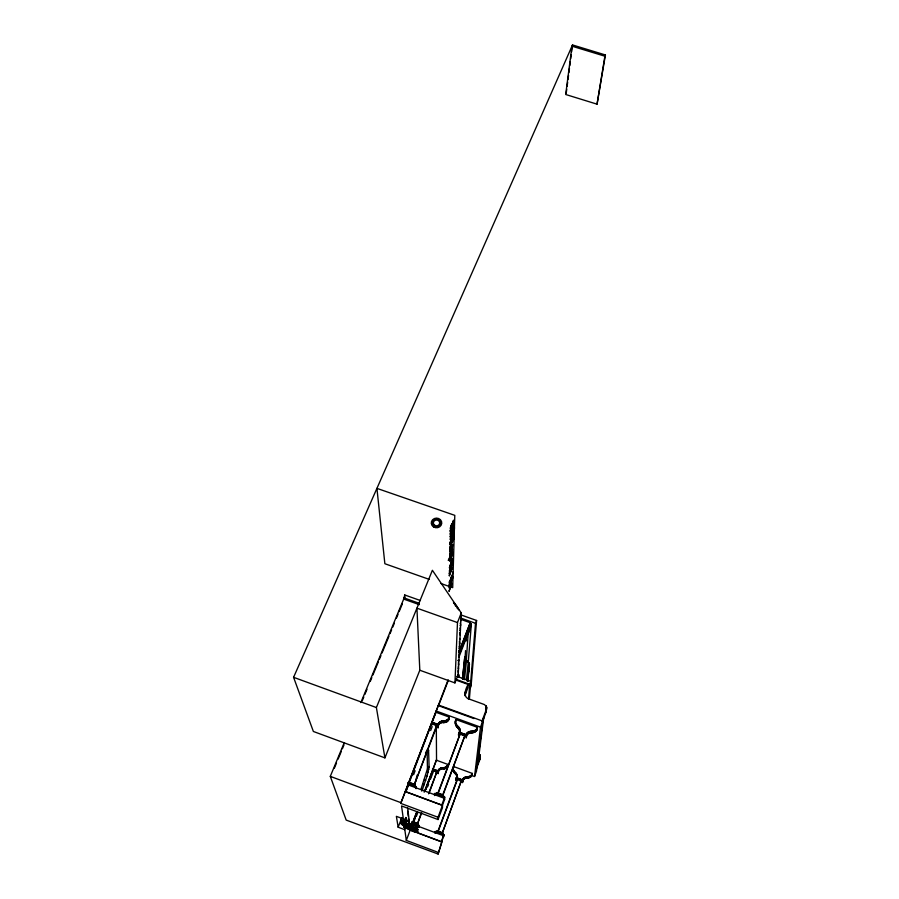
<?xml version="1.0" encoding="UTF-8"?>
<svg xmlns="http://www.w3.org/2000/svg" width="899" height="899" viewBox="0 0 899 899"><rect width="100%" height="100%" fill="white"/><g stroke="black" fill="none" stroke-linecap="round" stroke-linejoin="round"><path stroke-width="1.35" d="M438.645 769.623L438.083 771.747L438.645 769.623C441.038 766.51 446.781 769.173 447.848 764.42L436.723 760.329M438.667 722.998L438.307 725.133L438.667 722.998C441.431 719.458 447.994 722.538 449.275 717.11L436.229 712.368M438.645 770.859L439.004 769.229M438.667 724.65L439.072 722.56M438.993 770.477L439.386 768.881M439.072 724.212L439.521 722.155M439.386 770.128L439.825 768.578M439.521 723.819L440.016 721.807M439.813 769.825L440.274 768.319M440.004 723.47L440.544 721.526M440.274 769.566L440.757 768.106M440.532 723.178L441.094 721.29M440.746 769.364L441.263 767.96M441.083 722.953L441.679 721.11M441.252 769.207L441.769 767.858M441.656 722.774L442.263 720.998M441.757 769.106L442.297 767.813M442.252 722.661L442.87 720.953M447.848 764.42L447.376 766.678L445.904 768.263L442.802 769.083L442.814 767.825M449.275 717.11L449.006 719.369L447.028 721.717L443.443 722.639L443.477 720.976M443.342 769.095L443.364 767.836M444.072 722.65L444.106 720.987M442.701 834.328L442.668 832.912C440.667 831.699 436.127 830.114 434.734 832.463M434.138 794.525C435.745 791.884 441.016 793.817 443.308 795.121L443.286 796.402M443.398 797.199L443.308 795.121M443.881 769.05L443.904 767.791M444.702 722.594L444.724 720.931M442.892 835.002L442.668 832.912M442.982 835.227L442.915 833.856M443.679 797.975L443.432 795.772L436.667 793.278M443.803 798.222L443.713 796.357L436.015 793.502M444.421 768.937L444.443 767.679M445.32 722.481L445.342 720.807M443.477 837.317L443.499 835.733L412.349 824.091M444.241 800.391L444.286 798.29L407.888 784.793M444.938 768.769L444.96 767.51M445.915 722.29L445.949 720.616M472.278 773.398C471.2 778.849 462.637 774.769 462.446 780.725C464.423 776.275 472.447 779.736 472.278 773.398L453.658 766.555C451.174 771.432 459.074 773.23 457.085 778.197C458.018 774.185 452.096 772.915 453.265 768.847M455.962 719.548C453.152 724.987 461.861 726.988 459.973 732.427C459.445 727.684 453.04 725.088 455.962 719.548L477.448 727.358C477.807 734.809 468.458 730.82 466.098 735.888C466.087 728.819 476.144 733.618 477.448 727.358M455.624 679.947L468.177 684.465C465.536 688.499 462.389 697.545 469.48 699.164L484.336 704.535L486.348 706.356L486.471 709.041L481.898 721.436M450.017 553.087C448.545 557.335 453.95 544.895 451.837 546.727M450.073 550.806C448.612 555.661 453.692 541.367 452.411 545.019M450.141 547.536L450.174 546.345L449.86 549.783L452.77 540.052L452.5 541.715M344.216 742.731L330.293 776.376L346.182 820.09L438.116 854.05L443.859 834.766L436.352 831.53M404.078 824.327L401.55 805.942L438.049 819.551L438.049 817.27L444.645 799.301L444.702 797.177L435.779 793.536M449.5 581.327L449.253 582.597L453.186 572.348M449.714 571.674C447.219 581.417 454.973 553.627 451.512 567.202M450.455 538.355L450.197 539.546L454.467 528.455M450.657 529.118C448.365 538.715 456.186 509.857 452.602 524.342M445.432 768.544L445.466 767.285M446.488 722.032L446.522 720.369M478.65 753.542L480.032 754.98L480.246 756.947L476.133 768.263M445.904 768.263L445.938 767.004M447.028 721.717L447.061 720.043M446.331 767.926L446.365 766.678M447.522 721.335L447.567 719.672M446.736 767.555L446.769 766.296M447.983 720.908L448.017 719.245M447.084 767.139L447.118 765.881M448.376 720.436L448.421 718.762M452.927 572.753L453.208 571.719M454.186 528.848L454.489 527.713M447.376 766.678L447.41 765.42M448.725 719.919L448.77 718.245M447.623 766.195L447.657 764.925M449.006 719.369L449.062 717.694M457.479 622.569L416.934 608.162L419.811 670.238L454.95 682.914L457.479 622.569L461.254 612.927L432.385 570.281L376.389 707.547L384.929 757.879L313.369 731.471L293.58 677.318L572.517 44.95L605.42 54.963L597.048 104.172L565.696 94.496L571.966 46.175L604.892 56.199L597.048 104.172M453.186 769.926L453.242 768.679M455.411 723.616L455.591 720.728M453.231 770.465L453.287 769.218M455.467 724.234L455.546 722.571M453.343 771.005L453.399 769.758M455.602 724.841L455.681 723.178M455.658 721.796L455.748 720.121M453.59 767.813L453.658 766.555M461.254 612.927L458.232 674.374L454.95 682.914M453.512 771.511L453.579 770.274M455.793 725.426L455.872 723.774M453.737 772.005L453.804 770.769M456.063 725.976L456.141 724.336M458.063 674.306L458.85 674.969L458.748 677.014L457.962 676.34M454.029 772.477L454.085 771.23M456.389 726.504L456.467 724.864M454.355 772.904L454.422 771.668M456.771 726.999L456.861 725.347M454.737 773.286L454.804 772.05M457.209 727.437L457.299 725.796M455.164 773.634L455.231 772.398M457.692 727.83L457.782 726.19M455.568 773.96L455.636 772.724M458.164 728.201L458.254 726.561M455.928 774.331L455.995 773.095M458.58 728.617L458.681 726.976M456.254 777.601L455.804 780.074L456.254 777.601L463.007 780.096L462.536 782.546L460.288 781.725M466.873 733.281L466.199 738L466.772 734.921L458.973 732.078L458.445 735.168L458.85 734.078M456.254 774.736L456.321 773.5M458.951 729.078L459.052 727.437M456.535 775.174L456.602 773.938M459.277 729.572L459.378 727.943M456.759 775.635L456.838 774.41M459.535 730.112L459.636 728.482M456.939 776.129L457.007 774.904M459.749 730.662L459.85 729.033M457.063 776.635L457.13 775.41M459.883 731.247L459.985 729.617M459.962 731.831L460.063 730.202M457.142 777.68L457.198 775.927M462.614 678.104L464.828 656.573L465.536 658.607L463.311 679.374M442.668 796.042L464.805 735.843L460.063 734.112L438.352 792.952M465.199 656.135L465.547 650.618M466.165 640.965L466.514 635.447M466.311 660.765L468.312 630.997L468.165 633.222M464.828 695.702L465.075 692.691M465.311 691.859L465.075 695.118L467.918 687.78L468.177 684.465M459.063 652.303L470.222 622.715L461.086 619.467M465.435 694.343L465.66 691.073M468.255 662.507L471.177 626.3L468.458 633.323M471.177 626.3L471.334 624.041L470.155 623.625M461.311 780.86L442.117 833.575L461.311 780.86L457.198 779.343L437.948 831.249M468.525 699.388L469.739 684.296L470.851 681.363L456.861 676.329M462.243 781.209L462.547 779.512M476.594 620.467L475.504 623.288L470.166 688.432L471.098 685.959L476.594 620.467L460.917 614.905M462.536 782.546L463.007 780.096M462.704 780.265L462.805 779.051M466.39 735.371L466.525 733.764M469.368 699.321L470.851 681.363M463.007 779.838L463.109 778.624M463.356 779.444L463.457 778.231M467.143 734.449L467.278 732.831M463.738 779.096L463.85 777.882M467.592 734.056L467.727 732.438M464.165 778.792L464.266 777.579M468.076 733.708L468.222 732.089M464.614 778.534L464.727 777.32M468.604 733.415L468.75 731.797M460.074 730.797L459.726 732.55L465.997 734.831L466.233 734.281M457.209 776.455L456.906 777.995L462.333 779.995M465.098 778.332L465.21 777.107M469.154 733.179L469.3 731.561M465.592 778.174L465.704 776.961M469.728 733L469.874 731.381M466.109 778.073L466.221 776.86M470.323 732.887L470.469 731.269M466.626 778.028L466.738 776.815M470.919 732.842L471.065 731.224M467.154 778.051L467.266 776.826M471.514 732.865L471.672 731.247M467.694 778.062L467.817 776.837M472.144 732.876L472.301 731.258M468.233 778.006L468.357 776.792M472.773 732.82L472.93 731.202M468.772 777.905L468.896 776.68M473.38 732.696L473.548 731.078M469.289 777.736L469.413 776.511M473.975 732.505L474.144 730.887M464.446 679.666L466.514 660.349L465.536 658.607M466.401 679.97L468.3 662.08L466.514 660.349M467.401 681.487L469.278 663.136L468.3 662.08M467.536 681.408L468.671 670.575M467.817 680.588L469.278 663.136M467.918 681.375L468.817 669.216M469.784 777.5L469.907 776.286M474.548 732.247L474.717 730.629M462.446 678.812L464.828 656.573M463.019 679.15L465.401 656.911M463.637 678.194L464.075 674.048M464.513 669.912L464.817 667.148M470.244 777.219L470.379 776.006M475.088 731.932L475.256 730.314M470.683 776.893L470.818 775.668M475.582 731.55L475.762 729.932M471.076 776.511L471.211 775.286M476.032 731.123L476.212 729.494M471.413 776.084L471.559 774.859M476.436 730.651L476.616 729.022M471.717 775.635L471.851 774.41M476.773 730.123L476.953 728.493M471.953 775.14L472.099 773.915M477.054 729.572L477.234 727.943M471.908 775.534L474.537 776.5L480.504 727.134L486.19 711.727L486.348 706.356M452.141 525.185L452.208 523.308L450.309 527.96A5.439 0.697 -70.8 0 0 450.41 528.736L450.792 528.466M451.073 568.011L451.051 566.392L449.388 570.775A5.023 0.596 -70.6 0 0 449.478 571.404L449.837 571.101M485.853 708.052L486.123 705.951M475.852 770.544L479.931 759.307L480.032 754.98M566.213 93.305L566.752 89.158M567.112 86.394L567.651 82.247M568.011 79.483L568.55 75.347M568.91 72.583L569.46 68.436M569.82 65.672L570.359 61.525M570.719 58.761L571.258 54.625M571.618 51.861L572.517 44.95M479.864 757.722L480.178 755.351M486.112 709.929L486.528 706.783M479.819 759.7L480.268 755.744M486.067 712.165L486.64 707.232M479.931 759.307L480.313 756.149M486.19 711.727L486.685 707.693M428.587 750.238L427.115 749.89L427.441 768.746L421.182 788.614L422.541 789.12L427.059 776.051L429.104 767.162L428.587 750.238L427.845 749.204M451.837 525.915C452.781 521.083 449.23 528.792 451.186 527.511M450.792 568.707C451.624 564.336 448.421 571.775 450.197 570.191M403.786 827.294L404.213 826.17L401.302 824.203L401.572 822.652L404.112 825.484L403.786 827.294C405.831 827.417 421.474 836.947 416.574 829.766M450.568 587.238L448.994 591.362L451.792 583.429L450.444 586.833M449.972 559.448L449.95 560.47L450.399 559.897M404.46 821.619L401.156 819.776L400.785 820.72C405.314 825.709 412.169 822.057 416.911 826.754C419.687 833.351 404.752 823.585 403.381 824.495L405.865 817.517L406.46 818.023L405.516 821.574L406.46 818.023M406.09 819.292L405.674 822.821L406.09 819.292L406.685 819.798L405.741 823.315L406.685 819.798M406.82 820.944L405.82 823.956L406.236 820.439L406.82 820.944L406.146 823.529M417.406 830.361L417.63 829.024L416.417 828.035L415.877 829.676L415.979 830.676L417.226 830.597L417.63 829.024M417.574 832.294L417.788 830.934M415.821 828.979L416.911 826.754L417.08 828.9L417.484 827.316M417.08 828.9L417.338 827.147L416.731 830.71L417.057 828.473L415.877 829.676L403.527 825.529L403.966 824.394L401.415 821.54L401.145 823.102L404.056 825.091L403.629 826.215L415.979 830.676M416.507 828.968L417.653 829.361L417.383 832.384M417.226 830.597L417.653 829.361M416.979 827.529L416.574 829.013L416.911 826.754L417.372 830.058M416.664 830.687L417.282 830.991L416.889 832.44L417.215 830.226M449.86 559.347L450.455 557.672M450.253 558.324L449.691 561.212L451.084 558.391M417.158 775.084L415.316 782.422L415.338 787.659M410.023 824.776L406.337 824.214L405.449 821.068L405.865 817.517M452.568 532.849C455.254 523.757 448.196 538.535 450.747 537.332M451.781 556.459L452.354 553.75L451.399 555.144M450.466 553.705C448.41 560.998 454.017 548.019 451.579 550.851M406.269 823.068L406.236 820.439M416.271 826.305L415.72 827.968L417.226 828.35L417.507 827.653M450.309 557.818L451.163 555.447M450.5 560.021L452.557 552.919L450.669 557.02M406.213 822.619L406.674 821.102L406.067 820.63M450.669 553.11L449.669 556.953L450.23 556.38C444.938 566.303 452.152 555.717 452.422 550.952L451.916 552.222L452.467 549.177L451.365 551.323M451.388 557.897L451.669 557.11M450.579 553.087L451.422 550.896M407.292 827.586L407.719 826.417M475.874 768.173L478.088 762.094L483.741 717.514L482.482 720.931M474.537 776.5L476.459 771.241L482.729 721.099L438.521 705.052L400.74 803.38L438.049 817.27M438.116 854.05L441.96 841.891L410.247 830.013L406.303 840.408L438.116 852.353M438.049 819.551L442.465 807.673L442.51 805.29L405.337 791.502M438.431 830.721L457.142 780.265M442.69 795.019L464.805 735.843M437.858 793.233L460.063 734.112M418.586 826.417C419.204 823.709 414.9 822.057 412.574 821.675M416.349 816.393L417.821 812.527M427.621 786.726L428.598 784.142M430.565 778.984L433.992 769.949M421.193 813.19L417.338 824.316L421.732 812.718M428.531 793.806L436.847 771.848L432.756 770.331L424.901 790.996M429.048 793.39L436.847 771.848M435.936 772.735L438.173 773.567L438.532 771.072L432.913 769.005M438.173 773.567L438.532 771.072M451.781 548.997L452.736 545.277L452.264 545.671M407.202 826.9L407.629 825.765L409.461 825.597L415.72 827.968L411.562 824.169L410.843 826.035M407.427 828.653L407.854 827.541M408.315 827.204L409.91 823.821L408.101 825.473L403.291 823.787L405.561 817.966M411.821 824.664L416.765 811.685M424.171 792.199L436.532 759.722L436.318 727.033M413.124 821.978L417.046 811.651M412.225 824.821L417.17 811.831M425.07 791.041L436.532 759.722M413.203 822.765L414.181 820.191M425.924 789.3L431.306 775.14M413.619 822.383L415.113 818.45M406.989 825.17L407.416 824.035L403.718 822.652L401.156 819.776M436.588 725.549L414.046 785.434L436.599 726.797L436.588 725.549L431.868 723.83L431.902 725.077M404.831 829.721L398.156 827.226L401.842 817.607M406.224 818.36L403.82 823.36L400.887 821.36L401.089 819.292M435.543 726.808L438.116 727.752L438.521 724.616L432.059 722.257M401.145 823.102L401.505 822.169M438.116 727.752L438.521 724.616M415.462 787.603C416.181 784.512 411.124 782.714 408.517 782.231M458.007 677.161L458.85 674.969M400.74 803.38L448.028 680.06M459.119 651.393L470.222 622.715M474.009 718.571L438.521 705.693L448.376 680.24M405.809 791.671L436.217 711.66M408.461 785.007L405.831 791.839L441.724 805.167L444.702 797.177L434.554 793.424L434.588 795.57M460.569 650.258L466.03 636.144M459.029 655.034L468.312 630.997M468.615 631.098L471.334 624.041M459.063 656.798L470.874 626.198M413.619 774.68L415.124 770.78M430.677 730.516L432.172 726.617M450.849 552.334L451.141 551.581M404.876 822.068L405.629 818.472L406.281 818.775L405.899 820.18M384.929 757.879L419.811 670.238M454.242 537.265L453.501 539.524L454.231 537.726M421.732 791.12L422.541 789.12M360.825 702.613L403.685 599.094L404.741 594.981L420.417 600.543M334.372 768.173L336.507 763.004M338.114 759.116L341.328 751.35M342.395 748.766L344.002 744.889M362.207 700.905L363.814 697.017M364.882 694.433L367.017 689.263M370.231 681.498L371.838 677.621M372.905 675.025L378.265 662.091M379.333 659.506L380.94 655.629M382.008 653.034L388.964 636.222M390.042 633.638L391.649 629.75M392.717 627.165L394.324 623.288M396.459 618.107L398.066 614.231M399.134 611.646L402.347 603.881M604.892 56.199L605.42 54.963M437.869 772.219L438.083 770.499M410.079 825.743L410.888 823.922M406.101 822.843L406.719 821.45L406.112 821.023M459.108 656.484L458.951 656.809A7.001 1.191 58.8 0 0 459.007 655.742L459.108 656.461M469.132 665.08L469.559 664.147M468.682 671.115L469.098 670.204M409.461 825.597L410.371 823.799M425.474 753.059L426.834 750.553M438.307 723.481L437.768 724.538L431.531 722.268M405.202 822.259L406.449 820.135M451.174 577.383L451.736 576.652L449.208 584.62L452.006 575.989L451.556 576.428M437.42 831.912L437.262 831.092M405.449 821.068L403.718 822.652L405.64 822.439L406.337 824.214M442.847 722.616L443.443 722.639M408.955 825.619L408.101 825.473L408.685 823.956L408.775 824.743M417.181 830.047L413.821 827.788M403.685 826.608L417.541 831.935M406.64 826.518L407.775 826.889L407.337 827.979L401.212 823.585M429.205 579.372L384.862 563.729L376.928 488.371L454.793 515.352L452.691 587.654L440.948 583.518M403.595 597.756L419.282 603.33M461.131 618.186L475.504 623.288M403.685 599.094L419.339 604.645M455.737 679.251L469.739 684.296M436.217 711.03L480.504 727.134M431.644 723.347L438.105 725.707M458.569 733.157L466.367 736.011M293.58 677.318L376.389 707.547M427.699 766.386L429.07 766.892M427.733 766.656L429.104 767.162M432.464 768.982L437.869 770.982M432.554 769.96L438.161 772.027M455.894 778.556L462.659 781.051M427.441 768.746L428.812 769.252M426.755 771.78L428.115 772.286M425.699 775.545L427.059 776.051M424.362 779.793L425.721 780.287M422.822 784.243L424.182 784.748M408.337 782.388L414.574 784.692M437.06 793.019L443.331 795.345M408.146 782.512L414.608 784.917L414.731 786.333M436.869 793.154L443.376 795.559M409.056 783.04L414.664 785.119M408.888 783.153L414.731 785.321M436.453 793.368L443.51 795.975M408.539 783.332L414.933 785.692L415.068 787.367M408.168 783.321L415.057 785.861M407.798 783.366L415.507 786.288M435.049 793.536L444.32 796.964M408.315 783.692L415.877 786.501L416.057 788.693L415.686 786.4M330.293 776.376L400.628 802.571M412.416 821.81L417.844 824.012L418.136 825.754L417.956 824.383L411.888 822.113M442.713 833.306L437.094 831.204L437.105 832.238M413.237 822.461L417.9 824.203M442.769 833.497L436.925 831.317L436.925 832.384M403.336 818.944L396.369 816.337L398.156 827.226M411.697 822.192L418.125 824.72L418.226 825.967M412.293 822.754L418.35 825.012L419.08 827.102L418.945 825.462L412.72 823.124M435.948 831.586L443.241 834.317M411.63 822.697L418.788 825.372L418.912 826.934M401.415 821.54L404.617 822.731M406.415 825.316L401.044 822.473M418.024 833.047L441.285 841.756L443.859 834.766L435.094 831.496L435.116 833.092M406.494 825.383L403.966 824.394L404.056 825.091L402.359 823.136M405.741 818.112L406.348 818.539L405.73 819.944L406.303 818.191L405.685 817.708M405.966 819.877L406.573 820.304L405.955 821.697L406.528 819.955L405.921 819.472M443.825 836.351L443.69 834.677L435.307 831.541L435.33 833.081M444.645 799.301L444.106 798.683M464.693 658.731L465.547 660.248M454.119 603.173L454.961 604.971M414.866 786.861L414.821 785.512M442.746 834.553L442.836 833.676L436.734 831.406L436.745 832.519M411.562 824.169L411.911 825.484M417.99 825.304L417.799 823.63M400.785 820.72L400.887 821.36M401.707 823.551L401.842 824.428M403.291 823.787L403.381 824.495M403.527 825.529L403.629 826.215M404.449 827.024L406.303 840.408M407.416 824.035L407.494 824.698M407.663 811.258L408.247 816.236M408.539 818.731L409.191 824.304M407.697 807.954L409.618 824.495M409.146 782.602L409.259 783.658M416.046 831.395L416.136 832.384M414.563 784.467L414.675 785.793M418.484 825.147L418.597 826.574M418.226 824.866L418.338 826.181M418.631 825.26L418.743 826.765M404.741 594.981L404.932 597.734M432.756 770.331L432.779 771.275M435.521 831.575L435.543 833.036M438.341 770.038L438.341 771.286M438.521 705.052L438.521 705.693M457.883 670.766A6.742 1.101 58.8 0 1 458.175 672.767M460.782 619.546A7.597 1.416 59 0 1 460.715 620.816M460.164 623.232A7.518 1.382 59 0 1 460.041 625.625M459.928 628.008A7.439 1.36 58.9 0 1 459.816 630.356M459.704 632.682A7.361 1.326 58.9 0 1 460.018 635.02M458.861 650.449A7.068 1.225 58.8 0 1 458.748 652.573M458.805 659.877A6.934 1.169 58.8 0 1 457.748 660.394M458.254 662.889A6.866 1.146 58.8 0 1 458.164 664.878M458.063 666.856A6.81 1.124 58.8 0 1 457.973 668.822M459.861 638.391A7.282 1.304 58.9 0 1 459.794 639.56M459.063 646.145A7.147 1.247 58.9 0 1 458.962 648.303M459.277 641.751A7.214 1.27 58.9 0 1 459.164 643.954M453.444 602.735A7.675 1.45 59 0 1 459.153 610.185M460.636 613.365A7.675 1.45 59 0 1 460.962 615.882M455.377 605.881A4.304 0.809 59 0 1 455.872 606.364M457.04 607.881A4.304 0.809 59 0 1 457.636 608.825M449.433 567.853L452.186 562.145L452.219 561.066L449.815 567.078L452.321 558.504L449.433 567.853M449.983 542.591L450.084 545.131L453.422 536.961L453.939 532.68L449.983 542.591M449.152 585.811C447.826 595.767 455.737 565.505 449.388 586.17L449.376 585.103L449.152 585.811M450.275 533.703L450.298 534.613L453.107 526.983L453.354 523.836L450.377 530.882L450.354 532.264L453.096 525.904L450.275 533.703M450.253 542.603L450.332 544.378L451.894 538.557L450.253 542.603M452.186 537.838L452.264 539.288L453.669 534.186L452.186 537.838M452.512 578.237L453.186 576.54L452.512 578.237M449.298 575.203L449.399 575.978L452.208 567.786L449.298 575.203M450.41 536.613C452.849 535.883 454.737 522.308 450.41 536.613M433.453 526.859A5.248 4.821 -0.7 0 0 441.746 523.409A5.248 4.821 -0.7 0 0 434.363 518.543A5.248 4.821 -0.7 0 0 433.453 526.859M434.06 526.072A4.203 3.866 -0.7 0 0 440.701 523.308A4.203 3.866 -0.7 0 0 434.79 519.42A4.203 3.866 -0.7 0 0 434.06 526.072M434.678 525.286A3.147 2.899 -0.7 0 0 439.656 523.218A3.147 2.899 -0.7 0 0 435.228 520.296A3.147 2.899 -0.7 0 0 434.678 525.286"/></g></svg>
